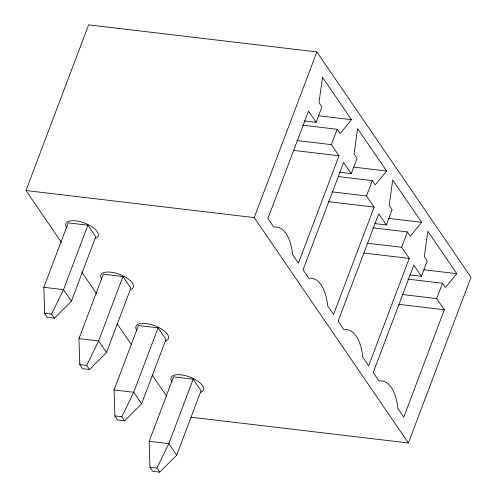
<?xml version="1.0" encoding="UTF-8"?>
<svg xmlns="http://www.w3.org/2000/svg" width="497" height="497" viewBox="0 0 497 497"><rect width="100%" height="100%" fill="white"/><g stroke="black" fill="none" stroke-linecap="round" stroke-linejoin="round"><path stroke-width="0.75" d="M61.46 242.393L25.981 190.531L88.59 24.85L316.856 51.924L471.019 277.295L408.41 442.982L190.904 417.188M43.86 287.316L68.207 222.88L87.863 225.209L95.753 236.74L71.406 301.176L54.403 318.179L47.432 317.353L44.631 313.265L43.86 287.316L63.517 289.645L71.406 301.176M87.863 225.209L63.517 289.645L51.607 314.092L54.403 318.179M78.967 338.637L103.314 274.201L122.97 276.537L130.86 288.067L106.513 352.497L89.51 369.501L82.533 368.675L79.737 364.587L78.967 338.637L98.623 340.967L106.513 352.497M122.97 276.537L98.623 340.967L86.714 365.413L89.51 369.501M114.074 389.959L138.421 325.529L158.077 327.858L165.967 339.389L141.614 403.819L124.617 420.829L117.64 420.002L114.844 415.908L114.074 389.959L133.73 392.288L141.614 403.819M158.077 327.858L133.73 392.288L121.821 416.734L124.617 420.829M149.181 441.286L173.528 376.85L193.184 379.18L201.068 390.71L176.721 455.146L159.723 472.15L152.747 471.324L149.951 467.23L149.181 441.286L168.837 443.616L176.721 455.146M193.184 379.18L168.837 443.616L156.922 468.056L159.723 472.15M408.41 442.982L254.247 217.605L316.856 51.924M304.593 120.939L316.129 122.305L321.926 106.961L318.999 102.686L322.478 77.284L351.478 119.684L340.116 133.556L337.19 129.276L302.586 125.176M316.129 122.305L308.494 111.148L267.92 218.537L273.766 227.092A45.451 21.16 -83.2 0 1 292.596 254.613L298.442 263.161L339.022 155.778L331.393 144.621L337.19 129.276M339.699 172.26L351.236 173.627L357.032 158.288L354.106 154.008L357.585 128.611L386.585 171.005L375.223 184.878L372.296 180.604L338.463 176.59M351.236 173.627L343.601 162.469L303.021 269.859L308.873 278.413A45.451 21.16 -83.2 0 1 327.697 305.935L333.549 314.489L374.129 207.1L366.5 195.942L372.296 180.604M374.806 223.582L386.337 224.948L392.139 209.61L389.213 205.336L392.686 179.933L421.686 222.327L410.323 236.199L407.397 231.925L372.8 227.819M386.337 224.948L378.708 213.791L338.128 321.18L343.98 329.735A45.451 21.16 -83.2 0 1 362.804 357.256L368.656 365.811L409.236 258.421L401.601 247.264L407.397 231.925M409.913 274.903L421.444 276.276L427.24 260.931L424.32 256.657L427.793 231.254L456.793 273.654L445.43 287.527L442.504 283.247L407.907 279.146M421.444 276.276L413.815 265.118L373.235 372.502L379.087 381.056A45.451 21.16 -83.2 0 1 397.911 408.577L403.763 417.132L444.343 309.743L436.708 298.591L442.504 283.247M318.422 115.764L351.478 119.684M296.79 140.514L331.393 144.621M293.665 150.398L339.022 155.778M353.522 167.085L386.585 171.005M331.897 191.836L366.5 195.942M328.001 201.627L374.129 207.1M388.629 218.407L421.686 222.327M25.981 190.531L254.247 217.605M367.768 243.25L401.601 247.264M363.879 253.041L409.236 258.421M423.736 269.734L456.793 273.654M402.11 294.485L436.708 298.591M398.985 304.369L444.343 309.743M44.631 313.265L51.607 314.092M79.737 364.587L86.714 365.413M114.844 415.908L121.821 416.734M149.951 467.23L156.922 468.056M81.601 271.847L96.493 293.615M117.081 323.709L131.531 344.837M152.113 374.931L166.57 396.059M66.766 228.005A17.314 7.206 20.7 0 1 84.105 222.911A17.314 7.206 20.7 0 1 95.12 238.367M101.866 279.333A17.314 7.206 20.7 0 1 119.212 274.232A17.314 7.206 20.7 0 1 130.226 289.695M136.973 330.654A17.314 7.206 20.7 0 1 154.319 325.56A17.314 7.206 20.7 0 1 165.333 341.017M172.08 381.976A17.314 7.206 20.7 0 1 189.425 376.881A17.314 7.206 20.7 0 1 200.44 392.338"/></g></svg>
